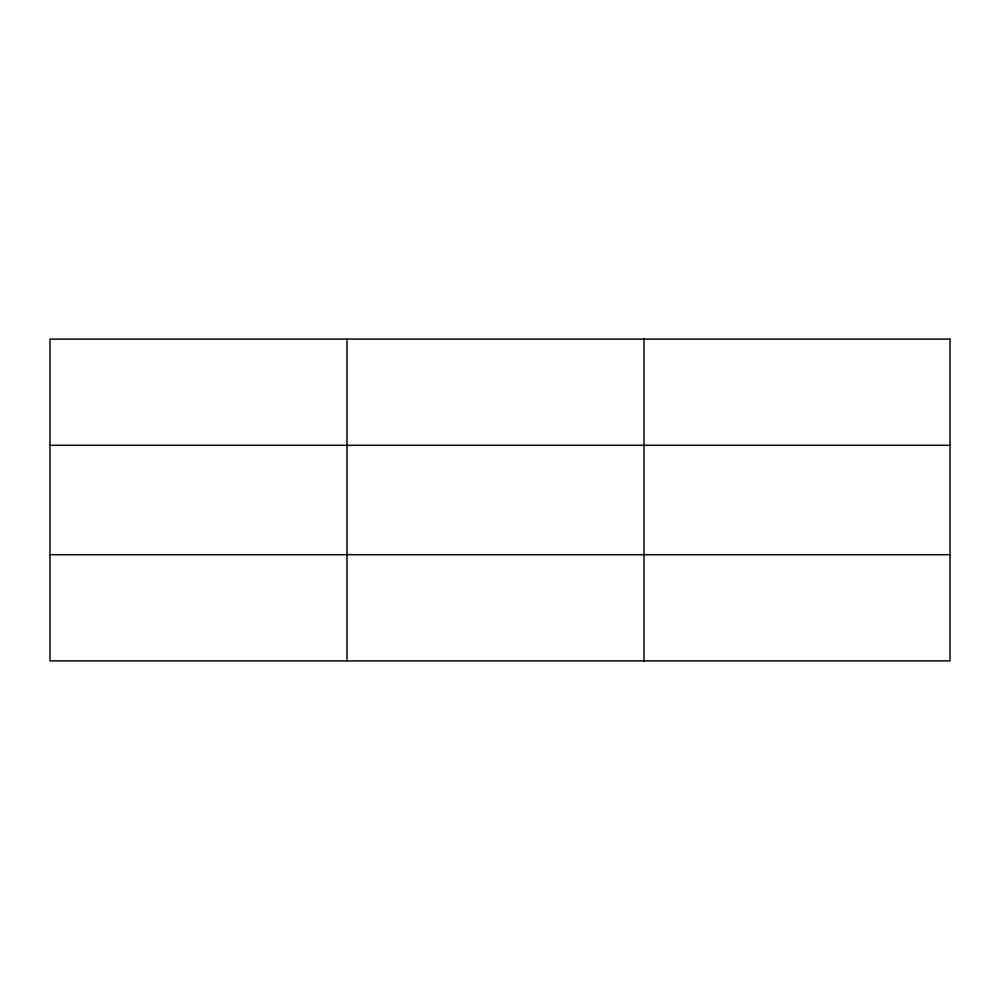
<?xml version="1.0" encoding="UTF-8"?>
<svg xmlns="http://www.w3.org/2000/svg" width="1000" height="1000" viewBox="0 0 1000 1000"><rect width="100%" height="100%" fill="white"/><g stroke="black" fill="none" stroke-linecap="round" stroke-linejoin="round"><path stroke-width="1.5" d="M50 445.3L950 445.3M50 554.7L950 554.7M644 339.113L644 660.888M347 339.113L347 660.888M950 339.113L950 660.888L50 660.888L50 339.113L950 339.113"/></g></svg>
